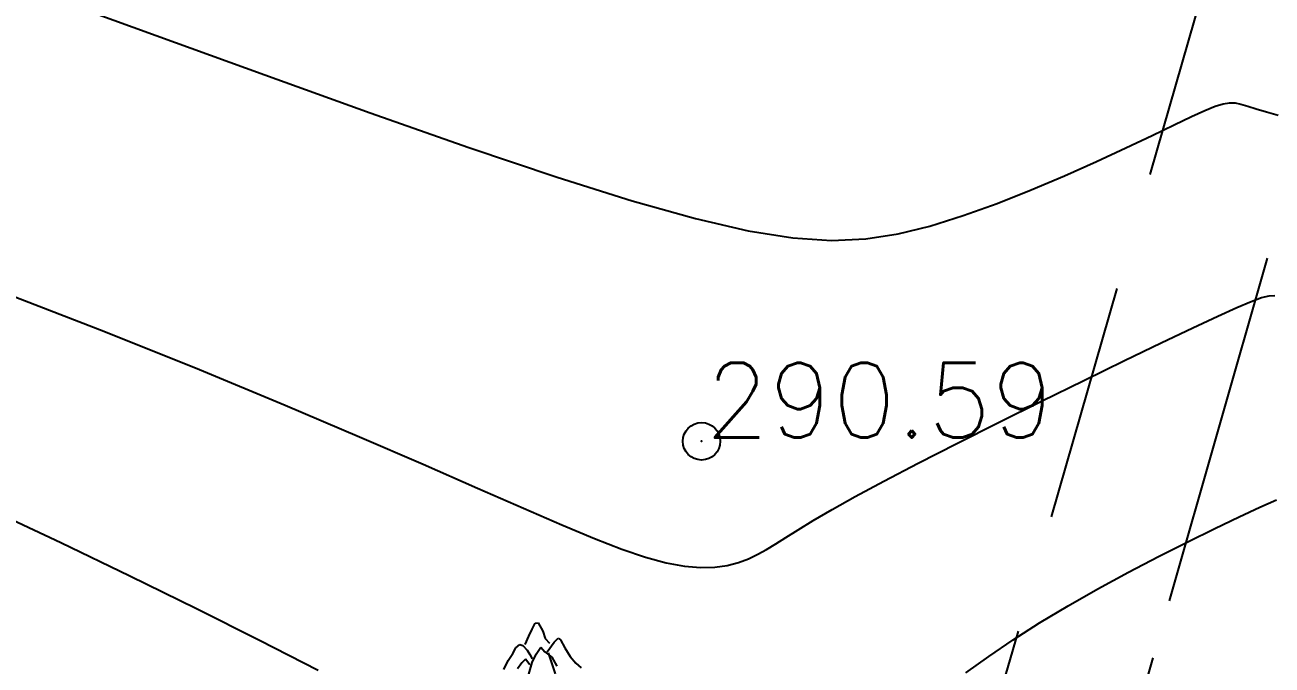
# Model space of a CAD drawing. Header units: millimetres. Extents: x 524954 to 526204, y 9523489 to 9524010.
# Drawn here: x 525861.98 to 525878.64, y 9523766.45 to 9523775.01 of the extents above; entities that cross this region are included whole.
import ezdxf

# ---------------------------------------------------------------- set-up
doc = ezdxf.new("R2010")
doc.units = ezdxf.units.MM
doc.header["$PDMODE"] = 32
doc.header["$PDSIZE"] = 0.5
for name, pattern in [('ACAD_ISO12W100', [21, 12, -3, 0, -3, 0, -3]), ('AXES2', [28.575, 19.05, -3.175, 3.175, -3.175]), ('CACHE2', [4.7625, 3.175, -1.5875])]:
    doc.linetypes.add(name, pattern=pattern)
for name, color, linetype in [('Arbre', 34, 'ACAD_ISO12W100'), ('Axe_Piste', 3, 'AXES2'), ('Borde_Piste', 7, 'CACHE2'), ('CN_01_00', 3, 'Continuous'), ('CN_10_00', 1, 'Continuous'), ('TopoAlt', 3, 'Continuous'), ('TOPOJIS', 7, 'Continuous')]:
    doc.layers.add(name, color=color, linetype=linetype)
doc.styles.add('Simplex 1.0', font='Simplex.shx', dxfattribs={"width": 0.99, "height": 1})

# ---------------------------------------------------------------- blocks, each defined once
blk = doc.blocks.new('TCPOINT M')
at = {"color": 0}
blk.add_point((0, 0), dxfattribs=at)
at = {"layer": 'TopoAlt', "style": 'Simplex 1.0', "width": 0.99}
blk.add_attdef('ALT', (0.15, 0.15), '', height=1, dxfattribs=at)
blk = doc.blocks.new('v088')
at = {"color": 3, "linetype": 'Continuous'}
for p, q in [((-0.024, 12.318), (0.016, 12.396)), ((0.016, 12.396), (0.055, 12.4)), ((0.055, 12.4), (0.118, 12.291)), ((-0.118, 12.113), (-0.069, 12.224)), ((-0.069, 12.224), (-0.024, 12.318)), ((0.118, 12.291), (0.152, 12.195)), ((0.152, 12.195), (0.207, 12.131)), ((0.272, 12.144), (0.324, 12.197)), ((0.324, 12.197), (0.356, 12.175)), ((0.356, 12.175), (0.415, 12.069)), ((-0.283, 11.991), (-0.243, 12.069)), ((-0.243, 12.069), (-0.188, 12.111)), ((-0.188, 12.111), (-0.15, 12.099)), ((-0.15, 12.099), (-0.092, 12.035)), ((-0.092, 12.035), (-0.054, 11.98)), ((0.032, 11.984), (0.092, 12.078)), ((0.092, 12.078), (0.144, 12.013)), ((0.144, 12.013), (0.24, 11.942)), ((0.175, 12.015), (0.272, 12.144)), ((0.415, 12.069), (0.484, 11.953)), ((-0.403, 11.78), (-0.344, 11.901)), ((-0.344, 11.901), (-0.283, 11.991)), ((-0.162, 11.869), (-0.217, 11.788)), ((-0.112, 11.918), (-0.162, 11.869)), ((-0.054, 11.839), (-0.112, 11.918)), ((-0.066, 11.715), (-0.025, 11.872)), ((-0.054, 11.98), (-0.022, 11.919)), ((-0.025, 11.872), (0.032, 11.984)), ((0.24, 11.942), (0.305, 11.825)), ((0.484, 11.953), (0.56, 11.862)), ((0.56, 11.862), (0.63, 11.801))]:
    blk.add_line(p, q, dxfattribs=at)
at = {"linetype": 'Continuous'}
blk.add_line((0.29, 11.722), (0.197, 12), dxfattribs=at)

msp = doc.modelspace()

# ---------------------------------------------------------------- linework, layer by layer
at = {"layer": 'Axe_Piste', "ltscale": 0.25, "elevation": 294.57, "flags": 128}
msp.add_lwpolyline([(525882.404, 9523785.656), (525879.549, 9523775.296), (525875.469, 9523761.025)], dxfattribs=at)
at = {"layer": 'Borde_Piste', "flags": 128}
msp.add_lwpolyline([(525874.373, 9523763.858), (525877.72, 9523775.477), (525882.053, 9523790.199)], dxfattribs=at)
at = {"layer": 'CN_01_00', "flags": 128}
for points, elevation in [([(525862.297, 9523775.393), (525863.737, 9523774.869), (525865.186, 9523774.342), (525866.594, 9523773.836), (525867.912, 9523773.372), (525869.091, 9523772.973), (525870.095, 9523772.656), (525870.937, 9523772.421), (525871.643, 9523772.259), (525872.241, 9523772.164), (525872.756, 9523772.13), (525873.215, 9523772.149), (525873.644, 9523772.215), (525874.07, 9523772.321), (525874.513, 9523772.46), (525874.968, 9523772.624), (525875.423, 9523772.804), (525875.869, 9523772.993), (525876.294, 9523773.183), (525876.686, 9523773.365), (525877.036, 9523773.53), (525877.331, 9523773.672), (525877.564, 9523773.784), (525877.743, 9523773.866), (525877.88, 9523773.922), (525877.984, 9523773.955), (525878.069, 9523773.969), (525878.145, 9523773.966), (525878.222, 9523773.95), (525878.314, 9523773.923), (525878.428, 9523773.888), (525878.564, 9523773.848), (525878.721, 9523773.804)], 291), ([(525861.52, 9523768.534), (525862.465, 9523768.09), (525863.387, 9523767.646), (525864.276, 9523767.209), (525865.118, 9523766.787), (525865.901, 9523766.386)], 289), ([(525874.548, 9523766.349), (525874.855, 9523766.567), (525875.182, 9523766.79), (525875.535, 9523767.018), (525875.915, 9523767.247), (525876.313, 9523767.474), (525876.72, 9523767.695), (525877.123, 9523767.906), (525877.512, 9523768.102), (525877.874, 9523768.28), (525878.2, 9523768.436), (525878.477, 9523768.564), (525878.698, 9523768.663)], 289)]:
    msp.add_lwpolyline(points, dxfattribs=dict(at, elevation=elevation))
at = {"layer": 'CN_10_00', "elevation": 290, "flags": 128}
msp.add_lwpolyline([(525861.639, 9523771.453), (525863.037, 9523770.916), (525864.317, 9523770.402), (525865.461, 9523769.927), (525866.453, 9523769.505), (525867.304, 9523769.137), (525868.028, 9523768.82), (525868.641, 9523768.551), (525869.156, 9523768.327), (525869.59, 9523768.144), (525869.957, 9523768.001), (525870.273, 9523767.894), (525870.549, 9523767.82), (525870.793, 9523767.776), (525871.008, 9523767.757), (525871.197, 9523767.762), (525871.364, 9523767.785), (525871.512, 9523767.824), (525871.647, 9523767.875), (525871.77, 9523767.934), (525871.888, 9523767.999), (525872.01, 9523768.073), (525872.147, 9523768.159), (525872.311, 9523768.262), (525872.512, 9523768.385), (525872.762, 9523768.532), (525873.072, 9523768.707), (525873.453, 9523768.913), (525873.911, 9523769.152), (525874.429, 9523769.417), (525874.986, 9523769.696), (525875.559, 9523769.98), (525876.127, 9523770.259), (525876.668, 9523770.522), (525877.159, 9523770.759), (525877.58, 9523770.961), (525877.914, 9523771.118), (525878.169, 9523771.234), (525878.359, 9523771.314), (525878.498, 9523771.364), (525878.599, 9523771.388), (525878.676, 9523771.391)], dxfattribs=at)

# ---------------------------------------------------------------- block references
at = {"layer": 'Arbre'}
msp.add_blockref('v088', (525868.781, 9523754.616), dxfattribs=at)
at = {"layer": 'TOPOJIS'}
ref = msp.add_blockref('TCPOINT M', (525871.02, 9523769.444, 290.59), dxfattribs=at)
ref.add_attrib('ALT', '290.59', (525871.07, 9523769.494, 290.59), dxfattribs={"layer": 'TopoAlt', "height": 1, "style": 'Simplex 1.0', "width": 0.99})

doc.saveas('drawing.dxf')
